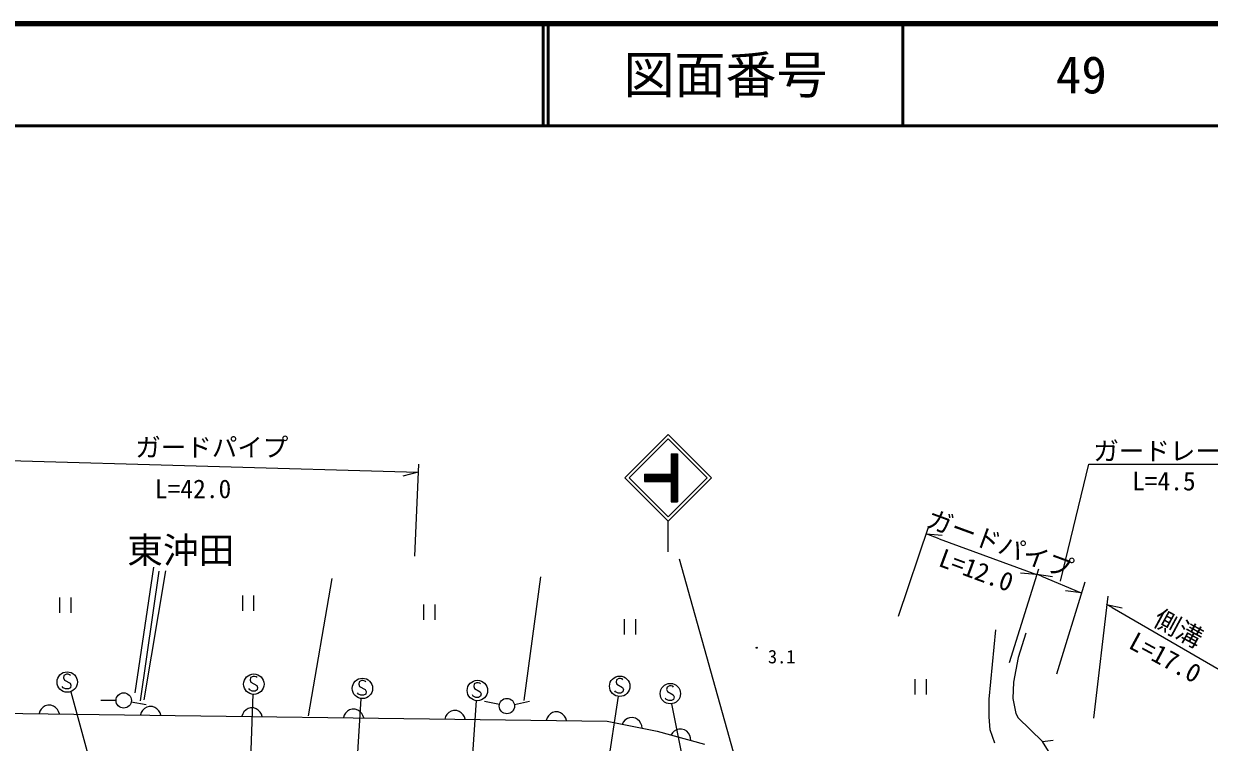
# Model space of a CAD drawing. Units: millimetres, scale not verified. Extents: x 40000 to 680000, y 20000 to 380000.
# Drawn here: x 457840 to 574033, y 309564 to 380000 of the extents above; entities that cross this region are included whole.
import ezdxf
from ezdxf.enums import TextEntityAlignment as Align

# ---------------------------------------------------------------- set-up
doc = ezdxf.new("R2010")
doc.units = ezdxf.units.MM
doc.header["$LTSCALE"] = 1000
for name, color, linetype, lineweight in [('M-BGD', 7, 'Continuous', 25), ('M-BGD-EXST', 7, 'Continuous', 25), ('M-STR-HTXT', 7, 'Continuous', 13), ('M-STR-STRC', 7, 'Continuous', 25), ('M-TTL', 2, 'Continuous', 140), ('M-TTL-LINE', 7, 'Continuous', 50)]:
    doc.layers.add(name, color=color, linetype=linetype, lineweight=lineweight)
doc.layers.add('M-BMK-HTXT', color=7, linetype='Continuous')
doc.layers.add('M-TTL-TXT', color=7, linetype='Continuous')
doc.styles.add('ＭＳ ゴシック', font='')
doc.styles.get('ＭＳ ゴシック').set_extended_font_data('MS Gothic')

msp = doc.modelspace()

# ---------------------------------------------------------------- linework, layer by layer
at = {"layer": 'M-BGD'}
for p, q in [((470551, 326737), (468719, 314402)), ((471088, 326335), (469255, 313642)), ((469658, 313731), (471758, 326379)), ((488026, 325619), (485702, 312167)), ((508494, 325796), (506858, 313657)), ((461348, 323760), (461348, 322260)), ((462488, 322260), (462488, 323760)), ((479269, 323961), (479269, 322461)), ((480409, 322461), (480409, 323961)), ((497027, 323055), (497027, 321555)), ((498167, 321555), (498167, 323055)), ((516696, 321642), (516696, 320142)), ((517836, 320142), (517836, 321642)), ((552463, 313777), (553114, 320573)), ((556047, 320247), (555302, 317873)), ((555302, 317873), (554836, 315453)), ((545163, 315760), (545163, 314260)), ((546303, 314260), (546303, 315760)), ((554836, 315453), (554790, 313870)), ((552463, 312055), (552463, 313777)), ((554790, 313870), (555069, 312380)), ((435481, 312685), (515022, 311638)), ((459421, 312610), (459338, 312371)), ((459544, 312809), (459421, 312610)), ((459746, 313006), (459544, 312809)), ((459948, 313123), (459746, 313006)), ((460189, 313200), (459948, 313123)), ((460509, 313196), (460189, 313200)), ((460748, 313113), (460509, 313196)), ((460946, 312990), (460748, 313113)), ((461144, 312787), (460946, 312990)), ((461261, 312586), (461144, 312787)), ((461338, 312345), (461261, 312586)), ((466889, 313665), (465389, 313665)), ((468377, 313531), (469853, 313262)), ((469486, 312678), (469364, 312479)), ((469689, 312875), (469486, 312678)), ((469890, 312992), (469689, 312875)), ((470131, 313069), (469890, 312992)), ((470451, 313065), (470131, 313069)), ((470690, 312982), (470451, 313065)), ((470889, 312859), (470690, 312982)), ((471086, 312656), (470889, 312859)), ((471203, 312455), (471086, 312656)), ((479631, 312744), (479429, 312547)), ((479833, 312861), (479631, 312744)), ((480074, 312938), (479833, 312861)), ((480394, 312934), (480074, 312938)), ((480633, 312851), (480394, 312934)), ((480831, 312728), (480633, 312851)), ((481029, 312526), (480831, 312728)), ((489574, 312613), (489371, 312416)), ((489775, 312730), (489574, 312613)), ((490017, 312807), (489775, 312730)), ((490336, 312803), (490017, 312807)), ((490575, 312720), (490336, 312803)), ((490774, 312597), (490575, 312720)), ((490971, 312395), (490774, 312597)), ((499718, 312599), (499516, 312482)), ((499959, 312676), (499718, 312599)), ((500279, 312672), (499959, 312676)), ((500518, 312589), (500279, 312672)), ((500716, 312466), (500518, 312589)), ((504463, 313266), (502992, 313560)), ((505930, 313282), (507395, 313607)), ((469364, 312479), (469280, 312240)), ((471280, 312214), (471203, 312455)), ((479306, 312348), (479223, 312109)), ((479429, 312547), (479306, 312348)), ((481146, 312324), (481029, 312526)), ((481223, 312083), (481146, 312324)), ((489249, 312217), (489166, 311978)), ((489371, 312416), (489249, 312217)), ((491089, 312193), (490971, 312395)), ((491165, 311952), (491089, 312193)), ((499191, 312086), (499108, 311847)), ((499314, 312285), (499191, 312086)), ((499516, 312482), (499314, 312285)), ((500914, 312264), (500716, 312466)), ((501031, 312062), (500914, 312264)), ((501108, 311821), (501031, 312062)), ((509134, 311955), (509051, 311716)), ((509256, 312154), (509134, 311955)), ((509459, 312351), (509256, 312154)), ((509661, 312468), (509459, 312351)), ((509902, 312545), (509661, 312468)), ((510222, 312541), (509902, 312545)), ((510460, 312458), (510222, 312541)), ((510659, 312335), (510460, 312458)), ((510856, 312133), (510659, 312335)), ((510974, 311931), (510856, 312133)), ((511050, 311690), (510974, 311931)), ((515022, 311638), (519906, 310648)), ((516610, 311561), (516484, 311341)), ((516767, 311733), (516610, 311561)), ((517003, 311889), (516767, 311733)), ((517223, 311967), (517003, 311889)), ((517474, 311998), (517223, 311967)), ((517787, 311934), (517474, 311998)), ((518007, 311808), (517787, 311934)), ((518179, 311651), (518007, 311808)), ((518335, 311415), (518179, 311651)), ((518413, 311195), (518335, 311415)), ((552556, 310798), (552463, 312055)), ((555069, 312380), (555302, 311961)), ((555302, 311961), (557676, 309634)), ((518444, 310944), (518413, 311195)), ((519906, 310648), (524575, 309374)), ((521416, 310485), (521276, 310274)), ((521584, 310646), (521416, 310485)), ((521830, 310786), (521584, 310646)), ((522054, 310850), (521830, 310786)), ((522307, 310864), (522054, 310850)), ((522616, 310779), (522307, 310864)), ((522826, 310639), (522616, 310779)), ((522988, 310471), (522826, 310639)), ((523128, 310225), (522988, 310471)), ((553021, 309494), (552556, 310798)), ((523191, 310001), (523128, 310225)), ((523205, 309748), (523191, 310001)), ((557676, 309634), (558746, 309774)), ((558267, 308696), (557676, 309634))]:
    msp.add_line(p, q, dxfattribs=at)
for centre, radius in [((529674, 318834), 50), ((529674, 318834), 30), ((529674, 318834), 10), ((467639, 313665), 750), ((505198, 313119), 750)]:
    msp.add_circle(centre, radius, dxfattribs=at)
at = {"layer": 'M-BGD-EXST'}
for p, q in [((461783, 316109), (461743, 315869)), ((462023, 316229), (461783, 316109)), ((462183, 316229), (462023, 316229)), ((462343, 316189), (462183, 316229)), ((462423, 316109), (462343, 316189)), ((461703, 314909), (461623, 315029)), ((461943, 314789), (461703, 314909)), ((461743, 315869), (461823, 315669)), ((461823, 315669), (462383, 315349)), ((462423, 314909), (462223, 314789)), ((462383, 315349), (462463, 315149)), ((462463, 315149), (462423, 314909)), ((480073, 315902), (480033, 315662)), ((480033, 315662), (480113, 315462)), ((480313, 316022), (480073, 315902)), ((480113, 315462), (480673, 315142)), ((480473, 316022), (480313, 316022)), ((480633, 315982), (480473, 316022)), ((480713, 315902), (480633, 315982)), ((480673, 315142), (480753, 314942)), ((480753, 314942), (480713, 314702)), ((490717, 315489), (490677, 315249)), ((490677, 315249), (490757, 315049)), ((490957, 315609), (490717, 315489)), ((490757, 315049), (491317, 314729)), ((491117, 315609), (490957, 315609)), ((491277, 315569), (491117, 315609)), ((491357, 315489), (491277, 315569)), ((501981, 315282), (501941, 315042)), ((501941, 315042), (502021, 314842)), ((502221, 315402), (501981, 315282)), ((502381, 315402), (502221, 315402)), ((502541, 315362), (502381, 315402)), ((502621, 315282), (502541, 315362)), ((515932, 315695), (515892, 315455)), ((515892, 315455), (515972, 315255)), ((516172, 315815), (515932, 315695)), ((515972, 315255), (516532, 314935)), ((516332, 315815), (516172, 315815)), ((516492, 315775), (516332, 315815)), ((516572, 315695), (516492, 315775)), ((516532, 314935), (516612, 314735)), ((520892, 314972), (520852, 314732)), ((521132, 315092), (520892, 314972)), ((521292, 315092), (521132, 315092)), ((521452, 315052), (521292, 315092)), ((521532, 314972), (521452, 315052)), ((462223, 314789), (461943, 314789)), ((462455, 314518), (465652, 302840)), ((479874, 301862), (480330, 314322)), ((479993, 314702), (479913, 314822)), ((480233, 314582), (479993, 314702)), ((480513, 314582), (480233, 314582)), ((480713, 314702), (480513, 314582)), ((490097, 301144), (490914, 313860)), ((490637, 314289), (490557, 314409)), ((490877, 314169), (490637, 314289)), ((491157, 314169), (490877, 314169)), ((491357, 314289), (491157, 314169)), ((491317, 314729), (491397, 314529)), ((491397, 314529), (491357, 314289)), ((501901, 314082), (501821, 314202)), ((502141, 313962), (501901, 314082)), ((502021, 314842), (502581, 314522)), ((502421, 313962), (502141, 313962)), ((502621, 314082), (502421, 313962)), ((502581, 314522), (502661, 314322)), ((502661, 314322), (502621, 314082)), ((513517, 296969), (516136, 314077)), ((515852, 314495), (515772, 314615)), ((516092, 314375), (515852, 314495)), ((516372, 314375), (516092, 314375)), ((516572, 314495), (516372, 314375)), ((516612, 314735), (516572, 314495)), ((520812, 313772), (520732, 313892)), ((521052, 313652), (520812, 313772)), ((520852, 314732), (520932, 314532)), ((520932, 314532), (521492, 314212)), ((521532, 313772), (521332, 313652)), ((521492, 314212), (521572, 314012)), ((521572, 314012), (521532, 313772)), ((502173, 313648), (501253, 299970)), ((521332, 313652), (521052, 313652)), ((521334, 313341), (525260, 293381))]:
    msp.add_line(p, q, dxfattribs=at)
for centre in [(462103, 315469), (480393, 315262), (516252, 315055), (491037, 314849), (502301, 314642), (521212, 314332)]:
    msp.add_circle(centre, 1000, dxfattribs=at)
at = {"layer": 'M-STR-HTXT'}
for p, q in [((454050, 337264), (496505, 336041)), ((496505, 336041), (494994, 335664)), ((496156, 327794), (496563, 336839)), ((559452, 325366), (562232, 336819)), ((562232, 336819), (577688, 336819)), ((543585, 321939), (546553, 330751)), ((547563, 329521), (546291, 330008)), ((546291, 330008), (547842, 329863)), ((547563, 329521), (557097, 326006)), ((554438, 317393), (557314, 326577)), ((557097, 326006), (555544, 326131)), ((557583, 325857), (557140, 326054)), ((557140, 326054), (558681, 325828)), ((557583, 325857), (561471, 324212)), ((559076, 316280), (561859, 325278)), ((561471, 324212), (559926, 324409)), ((564085, 323887), (562694, 311921)), ((564500, 322791), (563972, 323072)), ((563972, 323072), (565493, 322738)), ((564500, 322791), (577213, 315410))]:
    msp.add_line(p, q, dxfattribs=at)
at = {"layer": 'M-STR-STRC'}
for p, q in [((521008, 339731), (516766, 335488)), ((517190, 335488), (521008, 339306)), ((525251, 335488), (521008, 339731)), ((521008, 339306), (524827, 335488)), ((521278, 337838), (521278, 333138)), ((521278, 337838), (521928, 337838)), ((521408, 337838), (521408, 333138)), ((521538, 337838), (521538, 333138)), ((521668, 337838), (521668, 333138)), ((521798, 337838), (521798, 333138)), ((521928, 337838), (521928, 333138)), ((518678, 335838), (518678, 335138)), ((518678, 335838), (521278, 335838)), ((518808, 335838), (518808, 335138)), ((518938, 335838), (518938, 335138)), ((519068, 335838), (519068, 335138)), ((519198, 335838), (519198, 335138)), ((519328, 335838), (519328, 335138)), ((519458, 335838), (519458, 335138)), ((519588, 335838), (519588, 335138)), ((519718, 335838), (519718, 335138)), ((519848, 335838), (519848, 335138)), ((519978, 335838), (519978, 335138)), ((520108, 335838), (520108, 335138)), ((520238, 335838), (520238, 335138)), ((520368, 335838), (520368, 335138)), ((520498, 335838), (520498, 335138)), ((520628, 335838), (520628, 335138)), ((520758, 335838), (520758, 335138)), ((520888, 335838), (520888, 335138)), ((521018, 335838), (521018, 335138)), ((521148, 335838), (521148, 335138)), ((516766, 335488), (521008, 331245)), ((521008, 331670), (517190, 335488)), ((518678, 335138), (521278, 335138)), ((524827, 335488), (521008, 331670)), ((521008, 331245), (525251, 335488)), ((521278, 333138), (521928, 333138)), ((521008, 328245), (521008, 331245)), ((532185, 291539), (522109, 327499))]:
    msp.add_line(p, q, dxfattribs=at)
at = {"layer": 'M-TTL'}
msp.add_line((680000, 380000), (40000, 380000), dxfattribs=at)
at = {"layer": 'M-TTL-LINE'}
for p, q in [((508747, 380000), (508747, 370000)), ((509247, 380000), (509247, 370000)), ((543997, 380000), (543997, 370000)), ((40000, 370000), (680000, 370000))]:
    msp.add_line(p, q, dxfattribs=at)

# ---------------------------------------------------------------- texts
at = {"layer": 'M-BGD', "style": 'ＭＳ ゴシック'}
msp.add_text('3.1', height=1320, dxfattribs=at).set_placement((532126, 317961), align=Align.MIDDLE_CENTER)
at = {"layer": 'M-BMK-HTXT', "style": 'ＭＳ ゴシック'}
msp.add_text('東沖田', height=2566, dxfattribs=at).set_placement((473235, 328391), align=Align.MIDDLE_CENTER)
at = {"layer": 'M-STR-HTXT', "style": 'ＭＳ ゴシック'}
for s, p in [('ガードパイプ', (476275, 338477)), ('ガードレール', (570171, 338122)), ('L=4.5', (569578, 335170)), ('L=42.0', (474440, 334407))]:
    msp.add_text(s, height=1833, dxfattribs=at).set_placement(p, align=Align.MIDDLE_CENTER)
for s, rotation, p in [('ガードパイプ', 339.9, (553515, 329031)), ('L=12.0', 339.7, (551202, 326442)), ('側溝', 331.6, (571021, 320741)), ('L=17.0', 331.6, (569733, 317883))]:
    msp.add_text(s, height=1833, rotation=rotation, dxfattribs=at).set_placement(p, align=Align.MIDDLE_CENTER)
at = {"layer": 'M-TTL-TXT', "style": 'ＭＳ ゴシック'}
for s, p in [('図面番号', (526622, 375000)), ('49', (561497, 375000))]:
    msp.add_text(s, height=3666, dxfattribs=at).set_placement(p, align=Align.MIDDLE_CENTER)

doc.saveas('drawing.dxf')
